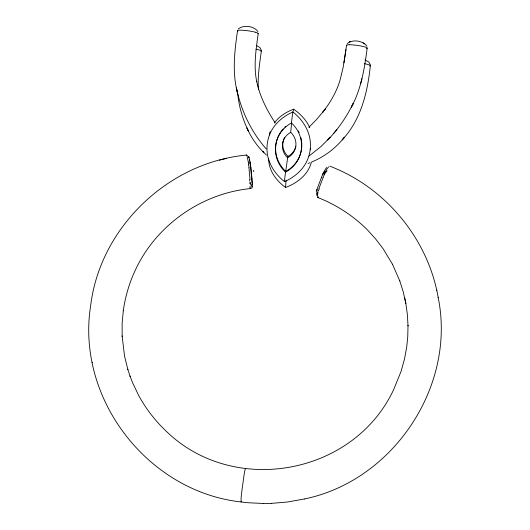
<?xml version="1.0" encoding="UTF-8"?>
<svg xmlns="http://www.w3.org/2000/svg" width="530" height="530" viewBox="0 0 530 530"><rect width="100%" height="100%" fill="white"/><g stroke="black" fill="none" stroke-linecap="round" stroke-linejoin="round"><path stroke-width="0.79" d="M250.352 184.659L250.319 183.771M317.854 197.511L318.04 196.908M316.284 191.721L316.907 189.495A29.614 6.287 -70.2 0 1 317.417 188.143L321.498 177.371M286.054 180.12L285.564 187.693L285.69 187.209M309.772 127.73C306.453 120.085 300.411 113.917 293.653 109.187L292.918 111.982A52.51 49.979 14.7 0 1 298.357 116.945C304.988 123.874 309.772 132.897 310.361 142.583A41.638 39.624 14.7 0 1 308.659 156.615C305.817 165.791 299.033 173.317 290.95 178.279A52.51 49.979 14.7 0 1 284.504 181.651L284.663 179.319A14.688 0.583 -82.4 0 1 284.941 176.722L287.638 157.788A16.827 16.013 14.7 0 1 290.712 132.328L291.613 122.993M251.929 183.075L251.882 181.286M317.298 193.642L318.364 190.098M255.288 32.184L256.739 32.621A10.918 1.351 7.9 0 1 258.203 33.489L258.064 33.701A9.619 1.186 7.9 0 1 257.845 33.794M237.566 30.641C234.565 51.072 232.074 72.266 237.413 92.545L236.393 87.953C240.984 110.386 251.107 131.758 266.279 148.976M325.029 109.24L325.413 108.736L322.743 112.234C330.296 102.634 336.577 91.862 340.061 80.096L343.188 67.191L346.574 45.222M258.209 33.489C256.056 49.383 253.406 65.727 256.732 81.653L256.652 81.276C259.806 96.261 266.789 110.167 275.202 122.854M261.33 51.105C259.607 63.885 257.474 76.777 258.435 89.716M370.337 65.687C367.568 92.253 361.036 119.866 342.175 139.9L344.5 137.151C335.887 148.108 324.446 156.761 311.567 162.074M345.991 49.482L343.963 62.898M367.191 48.084C364.501 68.363 361.241 89.159 351.264 107.332L353.325 103.237C346.733 116.66 338.213 129.188 327.798 139.94L330.342 137.217L320.955 146.545L308.977 156.092M269.406 134.958L269.498 134.381M269.604 133.805L269.856 132.659M360.665 83.674L361.977 78.645M295.892 146.313A16.827 16.013 14.7 0 1 288.015 156.363L287.638 157.788A16.827 16.013 14.7 0 0 290.712 132.328M270.002 132.096L270.154 131.526M250.12 185.97L249.869 187.719L250.591 188.574M251.69 184.076L251.412 185.844L252.121 186.666M318.04 197.471L317.41 194.815M310.726 148.711L310.322 149.811M318.881 188.653L323.068 177.663M317.059 195.232L317.039 194.457L316.86 195.245M241.276 501.705L241.077 501.983L247.98 502.731L263.642 503.493M322.565 174.708L322.876 173.946A29.514 6.34 -70.2 0 1 323.446 172.555L326.202 168.03M324.168 174.94L324.38 174.416M325.095 172.701L326.871 168.984L328.66 166.804M291.487 122.973A32.502 30.932 14.7 0 1 285.551 172.157A32.502 30.932 14.7 0 1 291.487 122.973L291.884 119.204A14.688 0.583 -82.4 0 1 292.288 116.13L292.918 111.982A52.51 49.979 14.7 0 0 286.478 115.361C278.389 120.323 271.612 127.849 268.763 137.018A41.638 39.624 14.7 0 0 267.074 151.057C267.657 160.742 272.44 169.766 279.072 176.689A52.51 49.979 14.7 0 0 284.504 181.651M252.313 187.501L251.75 188.183M274.328 122.993C279.045 116.428 286.18 111.989 293.653 109.187M333.887 133.229L336.815 129.578M323.148 111.704L316.125 119.959L308.857 127.359M238.248 28.964C243.641 24.592 253.923 25.871 257.971 31.608M347.249 43.546C352.669 39.001 362.818 40.658 366.972 46.176M304.286 498.995C393.101 480.876 456.462 386.257 438.131 297.297M308.115 163.452L309.845 162.783M317.94 197.577C336.371 204.765 353.404 215.856 367.409 229.901L375.538 238.825L383.064 248.669L392.631 264.51L392.458 264.192L399.792 280.933L399.673 280.582L403.277 292.017L405.861 303.524L404.655 297.582M246.722 155.045C168.52 162.147 100.302 227.178 90.703 305.306C75.697 398.282 147.651 491.668 241.044 501.943L241.143 497.451A12.872 0.51 -82.4 0 1 241.249 496.279L242.044 489.601A47.316 1.881 -82.4 0 1 242.19 488.534L244.105 474.714A38.736 1.544 -82.4 0 1 244.456 472.276L245.33 468.772M219.387 160.192L226.509 158.43M252.253 186.686L252.479 184.215M304.306 498.988L287.83 501.963L271.565 503.361M263.576 503.5L271.618 503.361M349.151 44.732L347.793 44.798A10.918 1.351 7.9 0 0 346.574 45.302L346.799 45.567A9.619 1.186 7.9 0 0 346.892 45.626M349.23 44.732L351.158 44.792A10.918 1.351 7.9 0 1 356.451 45.295L358.313 45.56A9.547 1.179 7.9 0 1 358.969 45.666L361.009 46.024A10.713 1.325 7.9 0 1 362.878 46.415L363.123 46.474A10.951 1.351 7.9 0 1 365.528 47.124L366.117 47.329A10.242 1.265 7.9 0 1 366.382 48.429M255.182 32.151L253.214 31.694A10.918 1.351 7.9 0 0 247.841 30.773L245.986 30.541A9.547 1.179 7.9 0 0 245.33 30.468L243.33 30.289A10.713 1.325 7.9 0 0 241.514 30.19L241.302 30.184A10.951 1.351 7.9 0 0 238.99 30.203L238.447 30.263A10.242 1.265 7.9 0 0 237.924 31.032M364.998 59.93L368.873 62.083L370.364 64.819M329.779 166.148C385.436 187.395 428.174 238.864 438.204 297.668M256.679 45.593L259.879 47.508L261.356 50.257M364.872 43.824L363.05 42.797M266.471 155.071L262.661 151.408L263.913 152.673M263.648 152.401C256.52 145.452 250.915 136.998 246.934 127.896L248.689 131.705M248.656 156.622L249.054 157.589M246.748 155.058L246.98 155.608M248.318 130.883C242.753 119.283 238.951 106.742 237.778 93.903M247 155.668L248.371 162.438M249.107 157.721L250.147 162.776M316.443 192.662L316.682 193.337M316.821 193.735L316.94 194.119M249.511 160.04L249.61 160.378M248.921 157.913L248.828 157.562M249.968 161.676L250.193 162.597M248.709 157.066L248.63 156.661M246.794 155.482L246.722 155.105M436.7 290.221L436.766 290.592M92.246 362.195L92.313 362.566M405.821 303.332L407.384 314.608L408.02 325.89L408.014 325.519L407.762 336.543L406.742 346.852L404.489 359.075L401.051 371.45L393.638 389.656C353.47 475.536 232.445 497.001 165.208 430.234L160.239 425.245C151.845 416.308 144.591 406.318 138.708 395.559L132.599 382.753L130.002 376.035L130.122 376.386L127.77 369.244L127.889 369.602L124.51 355.928L122.132 335.947L122.145 336.318L122.145 323.121L123.331 310.401L123.278 310.752C125.08 297.913 128.644 285.325 133.825 273.44L136.144 268.418C157.238 224.356 202.268 193.172 250.849 188.548C251.081 188.256 250.981 187.832 250.995 187.481M250.856 166.93L252.346 182.519M250.16 162.75A29.514 4.074 85.6 0 1 250.326 164.22L250.398 165.062M248.577 164.28L248.636 164.837M250.697 167.904L251.737 179.359A29.614 4.015 85.6 0 1 251.823 180.79L251.856 180.856M248.941 167.752L250.008 179.445M237.579 91.485L237.712 93.095M250.312 183.625L250.246 182.611M288.015 156.363A16.827 16.013 14.7 0 1 284.524 137.482M283.172 128.909A32.502 30.932 14.7 0 0 285.75 171.395A32.502 30.932 14.7 0 0 300.947 137.853M284.868 127.147A32.502 30.932 14.7 0 1 285.769 126.326M298.344 130.936A32.502 30.932 14.7 0 1 299.152 132.606M268.624 158.45A41.638 35.305 4 0 0 268.67 160.034C269.081 168.891 273.911 176.96 280.191 182.982A52.51 44.527 4 0 0 285.544 187.468A52.51 44.527 4 0 0 292.07 184.573C299.94 180.439 307.055 174.059 310.262 165.599A41.638 35.305 4 0 0 311.249 162.564M255.95 49.21A10.666 1.318 7.9 0 1 260.68 50.529L260.839 50.608A9.619 1.186 7.9 0 1 261.098 50.761L261.33 51.026A10.918 1.351 7.9 0 1 260.979 51.37M369.701 66.038A10.242 1.265 7.9 0 0 369.046 64.879A10.143 1.252 7.9 0 0 364.216 63.64M317.026 190.416A8.599 1.133 -82.2 0 1 317.046 189.362M321.465 177.331A77.261 16.9 -70.2 0 1 322.538 174.655M326.374 167.732A22.512 2.147 -57.8 0 1 326.487 167.639M322.869 173.707A20.988 1.477 -53.5 0 1 325.022 171.177M317.815 193.808A10.587 1.776 -71.5 0 1 317.927 192.383M318.749 190.144A30.21 5.055 -70.2 0 1 319.232 188.806M323.015 177.583A78.023 16.781 -70.2 0 1 324.115 174.84M324.314 174.271A32.588 6.519 -70 0 1 325.042 172.528M323.989 174.536A23.486 1.583 -53.2 0 1 327.149 170.812M251.896 178.57A8.599 0.451 -82.5 0 1 251.81 179.114M250.438 164.989A77.261 10.984 85.6 0 1 250.736 167.851M248.795 156.728A22.512 0.517 73.1 0 1 248.822 156.767M253.81 171.647A24.956 0.47 72.6 0 1 253.419 170.369M250.021 163.068A12.077 0.57 77.7 0 1 250.312 164.214M250.1 163.094A7.48 0.934 82.5 0 1 250.591 166.314M252.379 182.552A32.343 5.134 83.4 0 1 252.505 184.261M249.928 182.115A10.587 0.954 86.9 0 1 249.882 183.479M249.63 179.577A30.21 2.716 85.6 0 1 249.736 180.915M248.709 164.711A78.023 10.805 85.6 0 1 249.014 167.646M248.464 162.18A32.588 4.015 85.4 0 1 248.676 164.068M350.482 41.572L349.641 41.857L350.482 41.572"/></g></svg>
